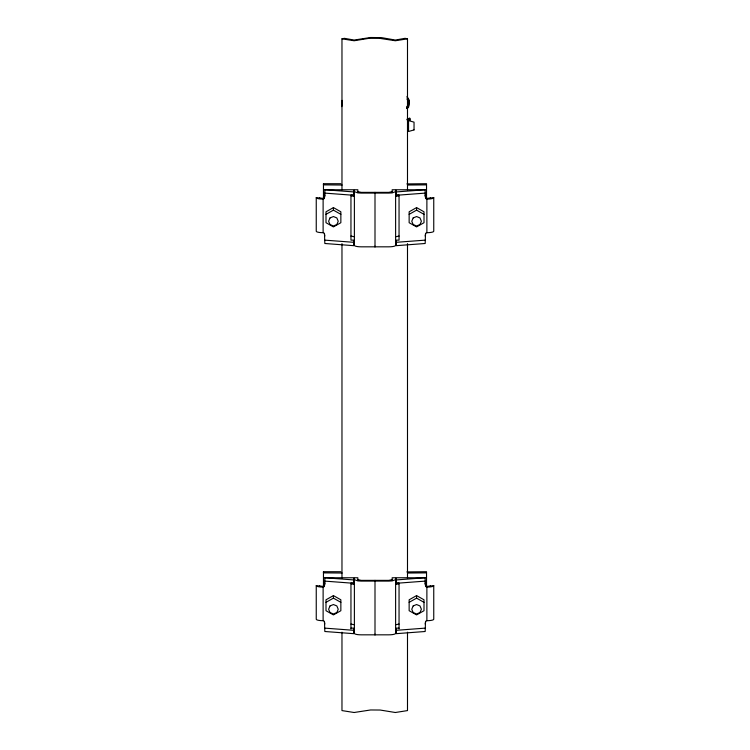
<?xml version="1.0" encoding="UTF-8"?>
<svg xmlns="http://www.w3.org/2000/svg" width="750" height="750" viewBox="0 0 750 750"><rect width="100%" height="100%" fill="white"/><g stroke="black" fill="none" stroke-linecap="round" stroke-linejoin="round"><path stroke-width="1.12" d="M323.466 586.697L323.466 571.716L340.8 571.734M323.466 198.694L323.466 183.713L340.8 183.731M341.784 105.244L342.122 100.359M341.784 106.631L342.122 101.737M408.141 105.694L408.628 101.841L407.044 99.225M324.834 195.028L324.291 197.85L323.119 198.384L316.247 197.662L316.247 231.244A6.872 1.444 0 0 0 323.119 232.697L324.291 233.231L324.834 236.053M324.834 583.031L324.291 585.853L323.119 586.388L316.247 585.666L316.247 619.247A6.872 1.444 0 0 0 323.119 620.7L324.291 621.225L324.834 624.056M425.531 233.447L425.166 243.497L396.3 245.672L396.3 240.141L399.047 240.141L399.047 195.028A6.872 1.444 0 0 0 395.616 195.216M425.166 236.053L425.709 233.231L426.881 232.697A6.872 1.444 0 0 0 433.753 231.244L433.753 197.662L426.881 198.384L425.709 197.85L425.166 195.028M425.531 621.45L425.166 631.5L396.3 633.666L396.3 628.134L399.047 628.134M425.166 624.056L425.709 621.225L426.881 620.7A6.872 1.444 0 0 0 433.753 619.247L433.753 585.666L426.881 586.388L425.709 585.853L425.166 583.031M406.528 107.062L408.019 105.263L408.628 100.453L407.044 97.838M407.184 107.344L408.675 105.544L409.331 100.312L406.988 96.413M406.528 108.45L408.019 106.65M407.184 108.731L408.675 106.931L409.331 101.7L407.569 98.775M395.616 191.634L392.184 192.891L388.744 193.088L361.256 193.088L357.816 192.891L354.384 191.634M395.587 579.666L392.184 580.894L388.744 581.091L361.256 581.091L357.816 580.894L354.413 579.666M333.422 207.6L325.997 211.8L325.997 222.713L333.422 226.903L340.856 222.713L340.856 211.8L333.422 207.6L333.422 210.141L325.997 214.331M416.578 207.6L409.144 211.8L409.144 222.713L416.578 226.903L424.003 222.713L424.003 211.8L416.578 207.6L416.578 210.141L409.144 214.331M333.422 595.603L325.997 599.794L325.997 610.716L333.422 614.906L340.856 610.716L340.856 599.794L333.422 595.603L333.422 598.144L325.997 602.334M416.578 595.603L409.144 599.794L409.144 610.716L416.578 614.906L424.003 610.716L424.003 599.794L416.578 595.603L416.578 598.144L424.003 602.334M409.144 602.334L416.578 598.144M392.175 191.634L388.744 192.366L361.256 192.366L357.825 191.634M395.616 196.472L399.047 195.75M395.616 236.775L399.047 236.053M392.175 579.637L388.744 580.369L361.256 580.369L357.825 579.637M395.616 584.475L399.047 583.753M395.616 624.778L399.047 624.056M406.903 119.316L409.706 118.022L409.997 120.028L408.094 120.909M407.137 119.962L409.997 118.641M341.972 189.806L341.972 38.841L344.4 38.325L354.113 40.05L370.613 37.5L381.459 37.622L395.344 40.05L405.066 38.325L407.494 38.841L407.494 189.806M407.494 38.841L395.344 40.753L378.853 38.222L369.3 38.288L354.113 40.753L341.972 38.841M406.866 183.919L426.534 183.713L426.534 198.694M406.866 571.922L426.534 571.716L426.534 586.697M396.3 191.925L425.166 189.759L425.166 195.75L425.709 198.572L426.881 199.106A6.872 1.444 0 0 0 433.753 197.662M425.166 193.116L396.3 195.291L396.3 189.759L425.166 189.759M396.3 242.306L425.166 240.141M396.3 579.928L425.166 577.762L425.166 583.753L425.709 586.575L426.881 587.109A6.872 1.444 0 0 0 433.753 585.666M425.166 581.119L396.3 583.294L396.3 577.762L425.166 577.762M396.3 630.309L425.166 628.134M407.887 185.025L426.534 184.875M407.887 573.028L426.534 572.878M316.247 197.662A6.872 1.444 0 0 0 323.119 199.106L324.291 198.572L324.834 195.75L324.834 189.759L353.7 189.759L353.7 195.291L324.834 193.116M316.247 585.666A6.872 1.444 0 0 0 323.119 587.109L324.291 586.575L324.834 583.753L324.834 577.762L353.7 577.762L353.7 583.294L324.834 581.119M350.953 628.134L353.7 628.134L353.7 633.666L324.834 631.5L324.469 621.45M342.113 185.025L323.466 184.875L323.466 183.713M342.113 573.028L323.466 572.878L323.466 571.716M324.834 189.759L353.7 191.925M324.834 240.141L353.7 242.306M324.834 577.762L353.7 579.928M324.834 628.134L353.7 630.309M350.953 195.75L354.384 196.472M350.953 236.053L354.384 236.775M350.953 583.753L354.384 584.475M350.953 624.056L354.384 624.778M416.578 210.141L424.003 214.331M333.422 210.141L340.856 214.331M333.422 598.144L340.856 602.334M409.706 119.409L409.997 120.028M324.469 233.447L324.834 243.497L353.7 245.672L353.7 240.141L350.953 240.141L350.953 195.028A6.872 1.444 0 0 1 354.384 195.216M375 192.366L375 246.825L375 246.103M375 580.369L375 634.828L375 634.106M430.322 197.662L430.322 198.131M430.322 585.666L430.322 586.134M426.881 198.384L426.881 232.697M426.881 586.388L426.881 620.7M407.494 243.637L407.494 578.344M407.494 632.175L407.494 710.588L395.344 712.5L380.156 710.034L370.613 709.969L354.113 712.5L341.972 710.588L341.972 632.175M399.047 628.875L399.047 583.031A6.872 1.444 0 0 0 395.616 583.219M392.175 191.991L392.175 189.759L395.616 189.759L395.616 245.381A6.872 1.444 0 0 1 388.744 246.825L361.256 246.825A6.872 1.444 0 0 1 354.384 245.381L354.384 189.759L357.825 189.759L357.825 191.991M392.175 579.994L392.175 577.762L395.616 577.762L395.616 633.384A6.872 1.444 0 0 1 388.744 634.828L361.256 634.828A6.872 1.444 0 0 1 354.384 633.384L354.384 577.762L357.825 577.762L357.825 579.994M350.953 628.875L350.953 583.031A6.872 1.444 0 0 1 354.384 583.219M341.972 243.637L341.972 578.344M323.119 198.384L323.119 232.697M323.119 586.388L323.119 620.7M319.678 197.662L319.678 198.131M319.678 585.666L319.678 586.134M330.028 217.922L328.612 221.25L330.028 224.569L333.422 225.947L336.825 224.569L338.231 221.25L336.825 217.922L333.422 216.544L330.028 217.922M413.175 217.922L411.769 221.25L413.175 224.569L416.578 225.947L419.972 224.569L421.388 221.25L419.972 217.922L416.578 216.544L413.175 217.922M330.028 605.925L328.612 609.244L330.028 612.572L333.422 613.95L336.825 612.572L338.231 609.244L336.825 605.925L333.422 604.547L330.028 605.925M413.175 605.925L411.769 609.244L413.175 612.572L416.578 613.95L419.972 612.572L421.388 609.244L419.972 605.925L416.578 604.547L413.175 605.925M414.037 129.919L408.544 131.484L408.544 120.591L414.037 122.156L414.037 129.919"/></g></svg>
